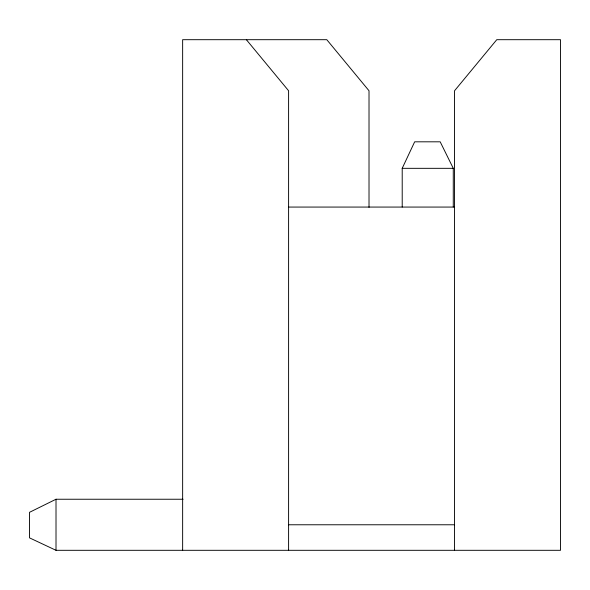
<?xml version="1.0" encoding="UTF-8"?>
<svg xmlns="http://www.w3.org/2000/svg" width="590" height="590" viewBox="0 0 590 590"><rect width="100%" height="100%" fill="white"/><g stroke="black" fill="none" stroke-linecap="round" stroke-linejoin="round"><path stroke-width="0.89" d="M402.21 207.038L402.21 168.327L414.659 141.814L440.192 141.814L453.268 168.327L453.268 206.987M183.07 499.243L56.013 499.243L29.5 512.327L29.5 537.851L56.013 550.308L560.5 550.308L560.5 39.692L496.773 39.692L454.551 90.757L454.551 550.308M402.21 168.327L453.268 168.327M288.599 207.068L454.551 207.068M288.599 524.775L454.551 524.775M246.369 39.692L288.599 90.757L288.599 550.308M369.016 207.297L369.016 90.757L326.794 39.692L182.642 39.692L182.642 550.308M56.013 499.243L56.013 550.308"/></g></svg>
